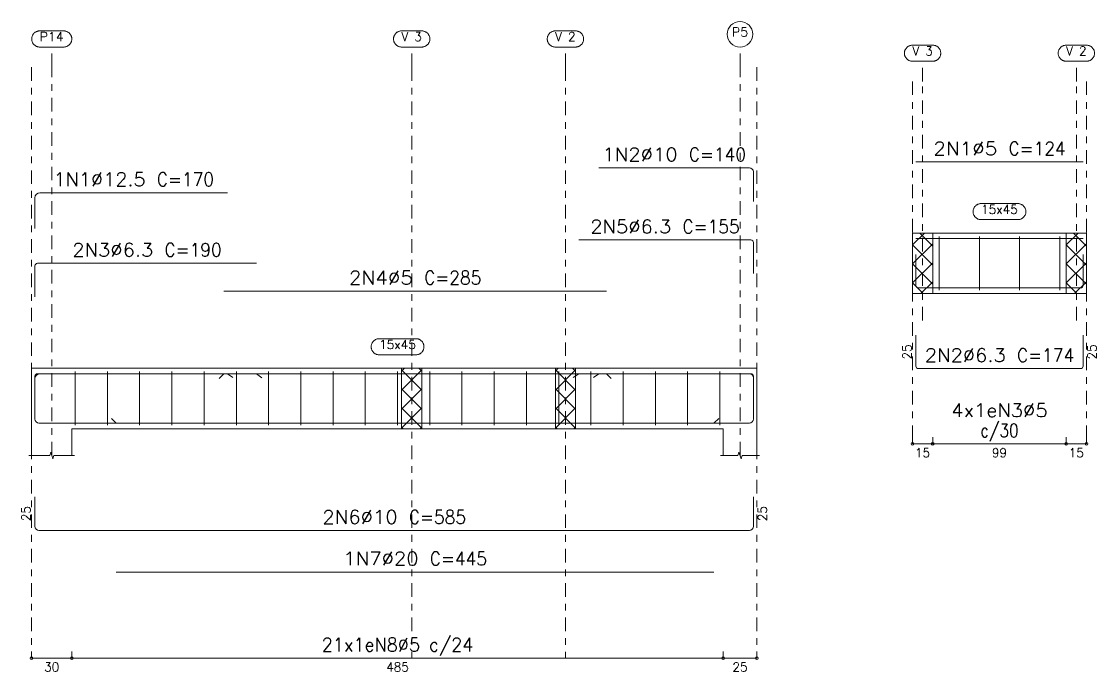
# Model space of a CAD drawing. Header units: millimetres. Extents: x 0 to 119, y 0 to 84.
# Drawn here: x 57.97 to 73.98, y 55.94 to 65.62 of the extents above; entities that cross this region are included whole.
import ezdxf
from ezdxf.enums import TextEntityAlignment as Align

# ---------------------------------------------------------------- set-up
doc = ezdxf.new("R2010")
doc.units = ezdxf.units.MM
doc.linetypes.add('CYPE_RAYAPUNTO', pattern=[0.4125, 0.2025, -0.105, 0, -0.105])
for name, color, linetype, lineweight in [('ARM_LONGITUDINAL_Ø10', 103, 'Continuous', 9), ('ARM_LONGITUDINAL_Ø12_5', 51, 'Continuous', 9), ('ARM_LONGITUDINAL_Ø20', 30, 'Continuous', 9), ('ARM_LONGITUDINAL_Ø5', 151, 'Continuous', 9), ('ARM_LONGITUDINAL_Ø6_3', 32, 'Continuous', 9), ('ARM_TRANSVERSAL_Ø5', 151, 'Continuous', 9), ('ELE_ARM_TRANS_TXT_EST', 3, 'Continuous', 9), ('ELE_CONT_NOS', 122, 'Continuous', 9), ('ELE_CONT_VIG_CONCRETO', 2, 'Continuous', 9), ('ELE_COT_COT_ANCORAGENS', 3, 'Continuous', 0), ('ELE_COT_COT_EST', 3, 'Continuous', 0), ('ELE_COT_COT_LIN_APOIOS', 2, 'CYPE_RAYAPUNTO', 0), ('ELE_COT_TEXTOS_ESTRIBOS', 122, 'Continuous', 0), ('ELE_REF_COT_LIN_AUX_COTA', 2, 'CYPE_RAYAPUNTO', 9), ('ELE_REF_REF_NOME', 3, 'Continuous', 9), ('ELE_REF_REF_REFERENCIA', 3, 'Continuous', 9), ('ELE_REF_TEXTO_REF_NOME', 3, 'Continuous', 9), ('ELE_REF_TEXTO_REF_REFERENCIA', 3, 'Continuous', 9), ('POR_ARM_LONG_ARM_TEXTOS', 3, 'Continuous', 9), ('POR_ARM_LONG_TXT_COMP', 3, 'Continuous', 9)]:
    doc.layers.add(name, color=color, linetype=linetype, lineweight=lineweight)
doc.styles.add('CYPETXT', font='', dxfattribs={"height": 0.2})
doc.styles.get('CYPETXT').set_extended_font_data('romans')

msp = doc.modelspace()

# ---------------------------------------------------------------- linework, layer by layer
at = {"layer": 'ARM_LONGITUDINAL_Ø10'}
msp.add_line((66.572, 60.373), (66.488, 60.319), dxfattribs=at)
for points in [[(68.872, 62.941), (68.872, 63.381), (68.868, 63.404), (68.855, 63.423), (68.835, 63.436), (68.812, 63.441), (66.572, 63.441)], [(68.872, 59.873), (68.872, 60.313), (68.868, 60.336), (68.855, 60.356), (68.835, 60.369), (68.812, 60.373), (66.572, 60.373)], [(68.872, 60.137), (68.872, 59.697), (68.868, 59.675), (68.855, 59.655), (68.835, 59.642), (68.812, 59.637), (58.232, 59.637), (58.21, 59.642), (58.19, 59.655), (58.177, 59.675), (58.172, 59.697), (58.172, 60.137)], [(68.872, 58.539), (68.872, 58.099), (68.868, 58.076), (68.855, 58.057), (68.835, 58.044), (68.812, 58.039), (58.232, 58.039), (58.21, 58.044), (58.19, 58.057), (58.177, 58.076), (58.172, 58.099), (58.172, 58.539)]]:
    msp.add_lwpolyline(points, dxfattribs=at)
at = {"layer": 'ARM_LONGITUDINAL_Ø12_5'}
msp.add_line((61.038, 60.373), (61.12, 60.317), dxfattribs=at)
for points in [[(58.172, 62.535), (58.172, 62.995), (58.178, 63.024), (58.194, 63.048), (58.219, 63.064), (58.247, 63.07), (61.038, 63.07)], [(58.172, 59.839), (58.172, 60.298), (58.178, 60.327), (58.194, 60.352), (58.219, 60.368), (58.247, 60.373), (61.038, 60.373)]]:
    msp.add_lwpolyline(points, dxfattribs=at)
at = {"layer": 'ARM_LONGITUDINAL_Ø20'}
for p, q in [((59.384, 59.637), (59.314, 59.708)), ((68.284, 59.637), (68.355, 59.708))]:
    msp.add_line(p, q, dxfattribs=at)
for points in [[(59.384, 59.637), (68.284, 59.637)], [(59.384, 57.419), (68.284, 57.419)]]:
    msp.add_lwpolyline(points, dxfattribs=at)
at = {"layer": 'ARM_LONGITUDINAL_Ø5'}
for p, q in [((60.984, 60.373), (60.914, 60.303)), ((66.684, 60.373), (66.755, 60.303))]:
    msp.add_line(p, q, dxfattribs=at)
for points in [[(73.781, 63.529), (71.291, 63.529)], [(73.781, 62.387), (71.291, 62.387)], [(60.984, 61.605), (66.684, 61.605)], [(60.984, 60.373), (66.684, 60.373)]]:
    msp.add_lwpolyline(points, dxfattribs=at)
at = {"layer": 'ARM_LONGITUDINAL_Ø6_3'}
for p, q in [((61.472, 60.373), (61.553, 60.314)), ((66.272, 60.373), (66.19, 60.317))]:
    msp.add_line(p, q, dxfattribs=at)
for points in [[(68.872, 61.866), (68.872, 62.328), (68.87, 62.343), (68.861, 62.355), (68.849, 62.363), (68.835, 62.366), (66.272, 62.366)], [(73.781, 62.151), (73.781, 61.689), (73.778, 61.674), (73.77, 61.662), (73.757, 61.654), (73.743, 61.651), (71.329, 61.651), (71.315, 61.654), (71.302, 61.662), (71.294, 61.674), (71.291, 61.689), (71.291, 62.151)], [(58.172, 61.519), (58.172, 61.981), (58.175, 61.996), (58.184, 62.008), (58.196, 62.016), (58.21, 62.019), (61.472, 62.019)], [(73.781, 60.949), (73.781, 60.487), (73.778, 60.472), (73.77, 60.46), (73.757, 60.452), (73.743, 60.449), (71.329, 60.449), (71.315, 60.452), (71.302, 60.46), (71.294, 60.472), (71.291, 60.487), (71.291, 60.949)], [(58.172, 59.873), (58.172, 60.336), (58.175, 60.35), (58.184, 60.362), (58.196, 60.371), (58.21, 60.373), (61.472, 60.373)], [(68.872, 59.873), (68.872, 60.336), (68.87, 60.35), (68.861, 60.362), (68.849, 60.371), (68.835, 60.373), (66.272, 60.373)]]:
    msp.add_lwpolyline(points, dxfattribs=at)
at = {"layer": 'ARM_TRANSVERSAL_Ø5'}
for p, q in [((71.636, 62.419), (71.636, 61.619)), ((72.236, 62.419), (72.236, 61.619)), ((72.836, 62.419), (72.836, 61.619)), ((73.436, 62.419), (73.436, 61.619)), ((58.772, 60.405), (58.772, 59.605)), ((59.252, 60.405), (59.252, 59.605)), ((59.732, 60.405), (59.732, 59.605)), ((60.212, 60.405), (60.212, 59.605)), ((60.692, 60.405), (60.692, 59.605)), ((61.172, 60.405), (61.172, 59.605)), ((61.652, 60.405), (61.652, 59.605)), ((62.132, 60.405), (62.132, 59.605)), ((62.612, 60.405), (62.612, 59.605)), ((63.092, 60.405), (63.092, 59.605)), ((63.572, 60.405), (63.572, 59.605)), ((64.052, 60.405), (64.052, 59.605)), ((64.532, 60.405), (64.532, 59.605)), ((65.012, 60.405), (65.012, 59.605)), ((65.492, 60.405), (65.492, 59.605)), ((65.972, 60.405), (65.972, 59.605)), ((66.452, 60.405), (66.452, 59.605)), ((66.932, 60.405), (66.932, 59.605)), ((67.412, 60.405), (67.412, 59.605)), ((67.892, 60.405), (67.892, 59.605)), ((68.372, 60.405), (68.372, 59.605))]:
    msp.add_line(p, q, dxfattribs=at)
at = {"layer": 'ELE_CONT_NOS'}
for p, q in [((71.241, 62.469), (71.241, 61.569)), ((73.831, 62.469), (73.831, 61.569)), ((58.122, 59.555), (58.122, 59.155)), ((58.722, 59.555), (58.722, 59.155)), ((68.422, 59.555), (68.422, 59.155)), ((68.922, 59.555), (68.922, 59.155))]:
    msp.add_line(p, q, dxfattribs=at)
at = {"layer": 'ELE_CONT_NOS', "lineweight": 0}
for p, q in [((71.241, 62.293), (71.417, 62.469)), ((71.541, 62.276), (71.348, 62.469)), ((73.531, 62.293), (73.707, 62.469)), ((73.831, 62.276), (73.638, 62.469)), ((71.241, 62.01), (71.541, 62.31)), ((71.541, 61.993), (71.241, 62.293)), ((73.531, 62.01), (73.831, 62.31)), ((73.831, 61.993), (73.531, 62.293)), ((71.241, 61.727), (71.541, 62.027)), ((71.541, 61.71), (71.241, 62.01)), ((73.531, 61.727), (73.831, 62.027)), ((73.831, 61.71), (73.531, 62.01)), ((71.4, 61.569), (71.241, 61.727)), ((71.366, 61.569), (71.541, 61.744)), ((73.689, 61.569), (73.531, 61.727)), ((73.655, 61.569), (73.831, 61.744)), ((63.633, 60.412), (63.676, 60.455)), ((63.633, 60.13), (63.933, 60.43)), ((63.933, 60.13), (63.633, 60.43)), ((63.933, 60.412), (63.89, 60.455)), ((65.922, 60.412), (65.966, 60.455)), ((65.922, 60.13), (66.222, 60.43)), ((66.222, 60.13), (65.922, 60.43)), ((66.222, 60.412), (66.179, 60.455)), ((63.633, 59.847), (63.933, 60.147)), ((63.933, 59.847), (63.633, 60.147)), ((65.922, 59.847), (66.222, 60.147)), ((66.222, 59.847), (65.922, 60.147)), ((63.633, 59.564), (63.933, 59.864)), ((63.933, 59.564), (63.633, 59.864)), ((65.922, 59.564), (66.222, 59.864)), ((66.222, 59.564), (65.922, 59.864)), ((63.658, 59.555), (63.633, 59.581)), ((63.907, 59.555), (63.933, 59.581)), ((65.948, 59.555), (65.922, 59.581)), ((66.197, 59.555), (66.222, 59.581))]:
    msp.add_line(p, q, dxfattribs=at)
at = {"layer": 'ELE_CONT_NOS'}
for points in [[(71.241, 62.469), (71.541, 62.469)], [(73.531, 62.469), (73.831, 62.469)], [(71.241, 61.569), (71.541, 61.569)], [(73.531, 61.569), (73.831, 61.569)], [(58.722, 60.455), (58.122, 60.455), (58.122, 59.555)], [(68.422, 60.455), (68.922, 60.455), (68.922, 59.555)], [(58.082, 59.155), (58.392, 59.155), (58.407, 59.205), (58.437, 59.105), (58.452, 59.155), (58.762, 59.155)], [(68.382, 59.155), (68.642, 59.155), (68.657, 59.205), (68.687, 59.105), (68.702, 59.155), (68.962, 59.155)]]:
    msp.add_lwpolyline(points, dxfattribs=at)
at = {"layer": 'ELE_CONT_NOS', "lineweight": 0}
for points in [[(71.241, 62.469), (71.241, 61.569), (71.541, 61.569), (71.541, 62.469), (71.241, 62.469)], [(73.531, 62.469), (73.531, 61.569), (73.831, 61.569), (73.831, 62.469), (73.531, 62.469)], [(63.633, 60.455), (63.633, 59.555), (63.933, 59.555), (63.933, 60.455), (63.633, 60.455)], [(65.922, 60.455), (65.922, 59.555), (66.222, 59.555), (66.222, 60.455), (65.922, 60.455)]]:
    msp.add_lwpolyline(points, close=True, dxfattribs=at)
at = {"layer": 'ELE_CONT_VIG_CONCRETO'}
for p, q in [((71.541, 62.469), (73.531, 62.469)), ((71.541, 61.569), (73.531, 61.569)), ((58.722, 60.455), (63.783, 60.455)), ((63.783, 60.455), (66.072, 60.455)), ((66.072, 60.455), (68.422, 60.455)), ((58.722, 59.555), (63.783, 59.555)), ((63.783, 59.555), (66.072, 59.555)), ((66.072, 59.555), (68.422, 59.555))]:
    msp.add_line(p, q, dxfattribs=at)
at = {"layer": 'ELE_COT_COT_EST'}
for p, q in [((71.241, 59.329), (71.241, 59.429)), ((71.541, 59.329), (71.541, 59.429)), ((73.531, 59.329), (73.531, 59.429)), ((58.122, 56.137), (58.122, 56.237)), ((58.722, 56.137), (58.722, 56.237)), ((68.422, 56.137), (68.422, 56.237))]:
    msp.add_line(p, q, dxfattribs=at)
for points in [[(71.241, 59.329), (71.541, 59.329), (71.541, 59.429)], [(71.541, 59.329), (73.531, 59.329), (73.531, 59.429)], [(73.531, 59.329), (73.831, 59.329), (73.831, 59.429)], [(58.122, 56.137), (58.722, 56.137), (58.722, 56.237)], [(58.722, 56.137), (68.422, 56.137), (68.422, 56.237)], [(68.422, 56.137), (68.922, 56.137), (68.922, 56.237)]]:
    msp.add_lwpolyline(points, dxfattribs=at)
for centre in [(71.241, 59.329), (71.541, 59.329), (71.541, 59.329), (73.531, 59.329), (73.531, 59.329), (73.831, 59.329), (58.122, 56.137), (58.722, 56.137), (58.722, 56.137), (68.422, 56.137), (68.422, 56.137), (68.922, 56.137)]:
    msp.add_circle(centre, 0.02, dxfattribs=at)
at = {"layer": 'ELE_COT_COT_LIN_APOIOS'}
for p, q in [((58.122, 64.941), (58.122, 56.137)), ((58.122, 64.941), (58.122, 56.137)), ((63.783, 64.941), (63.783, 56.137)), ((66.072, 64.941), (66.072, 56.137)), ((68.922, 64.941), (68.922, 56.137)), ((68.922, 64.941), (68.922, 56.137)), ((71.241, 64.729), (71.241, 59.329)), ((73.831, 64.729), (73.831, 59.329))]:
    msp.add_line(p, q, dxfattribs=at)
at = {"layer": 'ELE_REF_COT_LIN_AUX_COTA'}
for p, q in [((58.422, 64.941), (58.422, 65.241)), ((63.783, 64.941), (63.783, 65.241)), ((66.072, 64.941), (66.072, 65.241)), ((68.672, 64.941), (68.672, 65.241)), ((71.391, 64.729), (71.391, 65.029)), ((73.681, 64.729), (73.681, 65.029)), ((58.422, 59.155), (58.422, 64.941)), ((68.672, 59.155), (68.672, 64.941)), ((71.391, 61.169), (71.391, 64.729)), ((73.681, 61.169), (73.681, 64.729))]:
    msp.add_line(p, q, dxfattribs=at)
at = {"layer": 'ELE_REF_REF_NOME'}
for points in [[(72.809, 62.909), (72.817, 62.908), (72.825, 62.908), (72.833, 62.906), (72.841, 62.904), (72.848, 62.902), (72.856, 62.899), (72.863, 62.896), (72.87, 62.892), (72.877, 62.888), (72.883, 62.883), (72.889, 62.878), (72.895, 62.872), (72.901, 62.866), (72.906, 62.86), (72.91, 62.853), (72.914, 62.846), (72.918, 62.839), (72.921, 62.832), (72.924, 62.824), (72.926, 62.817), (72.927, 62.809), (72.928, 62.801), (72.929, 62.793), (72.929, 62.785), (72.928, 62.777), (72.927, 62.769), (72.926, 62.761), (72.924, 62.753), (72.921, 62.746), (72.918, 62.738), (72.914, 62.731), (72.91, 62.724), (72.906, 62.718), (72.901, 62.711), (72.895, 62.705), (72.889, 62.7), (72.883, 62.695), (72.877, 62.69), (72.87, 62.685), (72.863, 62.682), (72.856, 62.678), (72.848, 62.675), (72.841, 62.673), (72.833, 62.671), (72.825, 62.67), (72.817, 62.669), (72.809, 62.669), (72.263, 62.669), (72.255, 62.669), (72.247, 62.67), (72.239, 62.671), (72.231, 62.673), (72.224, 62.675), (72.216, 62.678), (72.209, 62.682), (72.202, 62.685), (72.195, 62.69), (72.189, 62.695), (72.182, 62.7), (72.177, 62.705), (72.171, 62.711), (72.166, 62.718), (72.162, 62.724), (72.158, 62.731), (72.154, 62.738), (72.151, 62.746), (72.148, 62.753), (72.146, 62.761), (72.145, 62.769), (72.144, 62.777), (72.143, 62.785), (72.143, 62.793), (72.144, 62.801), (72.145, 62.809), (72.146, 62.817), (72.148, 62.824), (72.151, 62.832), (72.154, 62.839), (72.158, 62.846), (72.162, 62.853), (72.166, 62.86), (72.171, 62.866), (72.177, 62.872), (72.182, 62.878), (72.189, 62.883), (72.195, 62.888), (72.202, 62.892), (72.209, 62.896), (72.216, 62.899), (72.224, 62.902), (72.231, 62.904), (72.239, 62.906), (72.247, 62.908), (72.255, 62.908), (72.263, 62.909), (72.809, 62.909)], [(63.845, 60.895), (63.853, 60.895), (63.861, 60.894), (63.869, 60.893), (63.877, 60.891), (63.885, 60.889), (63.892, 60.886), (63.9, 60.883), (63.907, 60.879), (63.913, 60.874), (63.92, 60.87), (63.926, 60.864), (63.932, 60.859), (63.937, 60.853), (63.942, 60.847), (63.947, 60.84), (63.951, 60.833), (63.954, 60.826), (63.957, 60.819), (63.96, 60.811), (63.962, 60.803), (63.964, 60.795), (63.965, 60.787), (63.965, 60.779), (63.965, 60.771), (63.965, 60.763), (63.964, 60.756), (63.962, 60.748), (63.96, 60.74), (63.957, 60.732), (63.954, 60.725), (63.951, 60.718), (63.947, 60.711), (63.942, 60.704), (63.937, 60.698), (63.932, 60.692), (63.926, 60.686), (63.92, 60.681), (63.913, 60.677), (63.907, 60.672), (63.9, 60.668), (63.892, 60.665), (63.885, 60.662), (63.877, 60.66), (63.869, 60.658), (63.861, 60.657), (63.853, 60.656), (63.845, 60.655), (63.299, 60.655), (63.291, 60.656), (63.283, 60.657), (63.276, 60.658), (63.268, 60.66), (63.26, 60.662), (63.253, 60.665), (63.245, 60.668), (63.238, 60.672), (63.232, 60.677), (63.225, 60.681), (63.219, 60.686), (63.213, 60.692), (63.208, 60.698), (63.203, 60.704), (63.198, 60.711), (63.194, 60.718), (63.191, 60.725), (63.187, 60.732), (63.185, 60.74), (63.183, 60.748), (63.181, 60.756), (63.18, 60.763), (63.18, 60.771), (63.18, 60.779), (63.18, 60.787), (63.181, 60.795), (63.183, 60.803), (63.185, 60.811), (63.187, 60.819), (63.191, 60.826), (63.194, 60.833), (63.198, 60.84), (63.203, 60.847), (63.208, 60.853), (63.213, 60.859), (63.219, 60.864), (63.225, 60.87), (63.232, 60.874), (63.238, 60.879), (63.245, 60.883), (63.253, 60.886), (63.26, 60.889), (63.268, 60.891), (63.276, 60.893), (63.283, 60.894), (63.291, 60.895), (63.299, 60.895), (63.845, 60.895)]]:
    msp.add_lwpolyline(points, close=True, dxfattribs=at)
at = {"layer": 'ELE_REF_REF_REFERENCIA'}
for points in [[(58.601, 65.481), (58.609, 65.481), (58.617, 65.48), (58.625, 65.479), (58.633, 65.477), (58.641, 65.474), (58.648, 65.471), (58.656, 65.468), (58.663, 65.464), (58.669, 65.46), (58.676, 65.455), (58.682, 65.45), (58.688, 65.444), (58.693, 65.438), (58.698, 65.432), (58.703, 65.425), (58.707, 65.419), (58.71, 65.411), (58.713, 65.404), (58.716, 65.396), (58.718, 65.389), (58.72, 65.381), (58.721, 65.373), (58.721, 65.365), (58.721, 65.357), (58.721, 65.349), (58.72, 65.341), (58.718, 65.333), (58.716, 65.325), (58.713, 65.318), (58.71, 65.31), (58.707, 65.303), (58.703, 65.296), (58.698, 65.29), (58.693, 65.283), (58.688, 65.277), (58.682, 65.272), (58.676, 65.267), (58.669, 65.262), (58.663, 65.258), (58.656, 65.254), (58.648, 65.25), (58.641, 65.248), (58.633, 65.245), (58.625, 65.243), (58.617, 65.242), (58.609, 65.241), (58.601, 65.241), (58.243, 65.241), (58.235, 65.241), (58.227, 65.242), (58.22, 65.243), (58.212, 65.245), (58.204, 65.248), (58.197, 65.25), (58.189, 65.254), (58.182, 65.258), (58.176, 65.262), (58.169, 65.267), (58.163, 65.272), (58.157, 65.277), (58.152, 65.283), (58.147, 65.29), (58.142, 65.296), (58.138, 65.303), (58.135, 65.31), (58.131, 65.318), (58.129, 65.325), (58.127, 65.333), (58.125, 65.341), (58.124, 65.349), (58.124, 65.357), (58.124, 65.365), (58.124, 65.373), (58.125, 65.381), (58.127, 65.389), (58.129, 65.396), (58.131, 65.404), (58.135, 65.411), (58.138, 65.419), (58.142, 65.425), (58.147, 65.432), (58.152, 65.438), (58.157, 65.444), (58.163, 65.45), (58.169, 65.455), (58.176, 65.46), (58.182, 65.464), (58.189, 65.468), (58.197, 65.471), (58.204, 65.474), (58.212, 65.477), (58.22, 65.479), (58.227, 65.48), (58.235, 65.481), (58.243, 65.481), (58.601, 65.481)], [(63.934, 65.481), (63.942, 65.481), (63.95, 65.48), (63.958, 65.479), (63.966, 65.477), (63.973, 65.474), (63.981, 65.471), (63.988, 65.468), (63.995, 65.464), (64.002, 65.46), (64.008, 65.455), (64.014, 65.45), (64.02, 65.444), (64.026, 65.438), (64.031, 65.432), (64.035, 65.425), (64.039, 65.419), (64.043, 65.411), (64.046, 65.404), (64.049, 65.396), (64.051, 65.389), (64.052, 65.381), (64.053, 65.373), (64.054, 65.365), (64.054, 65.357), (64.053, 65.349), (64.052, 65.341), (64.051, 65.333), (64.049, 65.325), (64.046, 65.318), (64.043, 65.31), (64.039, 65.303), (64.035, 65.296), (64.031, 65.29), (64.026, 65.283), (64.02, 65.277), (64.014, 65.272), (64.008, 65.267), (64.002, 65.262), (63.995, 65.258), (63.988, 65.254), (63.981, 65.25), (63.973, 65.248), (63.966, 65.245), (63.958, 65.243), (63.95, 65.242), (63.942, 65.241), (63.934, 65.241), (63.632, 65.241), (63.624, 65.241), (63.616, 65.242), (63.608, 65.243), (63.6, 65.245), (63.593, 65.248), (63.585, 65.25), (63.578, 65.254), (63.571, 65.258), (63.564, 65.262), (63.558, 65.267), (63.551, 65.272), (63.546, 65.277), (63.54, 65.283), (63.535, 65.29), (63.531, 65.296), (63.527, 65.303), (63.523, 65.31), (63.52, 65.318), (63.517, 65.325), (63.515, 65.333), (63.514, 65.341), (63.513, 65.349), (63.512, 65.357), (63.512, 65.365), (63.513, 65.373), (63.514, 65.381), (63.515, 65.389), (63.517, 65.396), (63.52, 65.404), (63.523, 65.411), (63.527, 65.419), (63.531, 65.425), (63.535, 65.432), (63.54, 65.438), (63.546, 65.444), (63.551, 65.45), (63.558, 65.455), (63.564, 65.46), (63.571, 65.464), (63.578, 65.468), (63.585, 65.471), (63.593, 65.474), (63.6, 65.477), (63.608, 65.479), (63.616, 65.48), (63.624, 65.481), (63.632, 65.481), (63.934, 65.481)], [(66.223, 65.481), (66.231, 65.481), (66.239, 65.48), (66.247, 65.479), (66.255, 65.477), (66.263, 65.474), (66.27, 65.471), (66.278, 65.468), (66.285, 65.464), (66.291, 65.46), (66.298, 65.455), (66.304, 65.45), (66.31, 65.444), (66.315, 65.438), (66.32, 65.432), (66.325, 65.425), (66.329, 65.419), (66.332, 65.411), (66.335, 65.404), (66.338, 65.396), (66.34, 65.389), (66.342, 65.381), (66.343, 65.373), (66.343, 65.365), (66.343, 65.357), (66.343, 65.349), (66.342, 65.341), (66.34, 65.333), (66.338, 65.325), (66.335, 65.318), (66.332, 65.31), (66.329, 65.303), (66.325, 65.296), (66.32, 65.29), (66.315, 65.283), (66.31, 65.277), (66.304, 65.272), (66.298, 65.267), (66.291, 65.262), (66.285, 65.258), (66.278, 65.254), (66.27, 65.25), (66.263, 65.248), (66.255, 65.245), (66.247, 65.243), (66.239, 65.242), (66.231, 65.241), (66.223, 65.241), (65.921, 65.241), (65.913, 65.241), (65.905, 65.242), (65.898, 65.243), (65.89, 65.245), (65.882, 65.248), (65.875, 65.25), (65.867, 65.254), (65.86, 65.258), (65.854, 65.262), (65.847, 65.267), (65.841, 65.272), (65.835, 65.277), (65.83, 65.283), (65.825, 65.29), (65.82, 65.296), (65.816, 65.303), (65.813, 65.31), (65.809, 65.318), (65.807, 65.325), (65.805, 65.333), (65.803, 65.341), (65.802, 65.349), (65.802, 65.357), (65.802, 65.365), (65.802, 65.373), (65.803, 65.381), (65.805, 65.389), (65.807, 65.396), (65.809, 65.404), (65.813, 65.411), (65.816, 65.419), (65.82, 65.425), (65.825, 65.432), (65.83, 65.438), (65.835, 65.444), (65.841, 65.45), (65.847, 65.455), (65.854, 65.46), (65.86, 65.464), (65.867, 65.468), (65.875, 65.471), (65.882, 65.474), (65.89, 65.477), (65.898, 65.479), (65.905, 65.48), (65.913, 65.481), (65.921, 65.481), (66.223, 65.481)], [(71.542, 65.269), (71.55, 65.268), (71.558, 65.268), (71.566, 65.266), (71.574, 65.264), (71.582, 65.262), (71.589, 65.259), (71.596, 65.256), (71.603, 65.252), (71.61, 65.248), (71.617, 65.243), (71.623, 65.238), (71.628, 65.232), (71.634, 65.226), (71.639, 65.22), (71.643, 65.213), (71.647, 65.206), (71.651, 65.199), (71.654, 65.192), (71.657, 65.184), (71.659, 65.177), (71.66, 65.169), (71.662, 65.161), (71.662, 65.153), (71.662, 65.145), (71.662, 65.137), (71.66, 65.129), (71.659, 65.121), (71.657, 65.113), (71.654, 65.106), (71.651, 65.098), (71.647, 65.091), (71.643, 65.084), (71.639, 65.078), (71.634, 65.071), (71.628, 65.065), (71.623, 65.06), (71.617, 65.055), (71.61, 65.05), (71.603, 65.045), (71.596, 65.042), (71.589, 65.038), (71.582, 65.035), (71.574, 65.033), (71.566, 65.031), (71.558, 65.03), (71.55, 65.029), (71.542, 65.029), (71.24, 65.029), (71.232, 65.029), (71.224, 65.03), (71.216, 65.031), (71.208, 65.033), (71.201, 65.035), (71.193, 65.038), (71.186, 65.042), (71.179, 65.045), (71.172, 65.05), (71.166, 65.055), (71.16, 65.06), (71.154, 65.065), (71.149, 65.071), (71.144, 65.078), (71.139, 65.084), (71.135, 65.091), (71.131, 65.098), (71.128, 65.106), (71.126, 65.113), (71.123, 65.121), (71.122, 65.129), (71.121, 65.137), (71.12, 65.145), (71.12, 65.153), (71.121, 65.161), (71.122, 65.169), (71.123, 65.177), (71.126, 65.184), (71.128, 65.192), (71.131, 65.199), (71.135, 65.206), (71.139, 65.213), (71.144, 65.22), (71.149, 65.226), (71.154, 65.232), (71.16, 65.238), (71.166, 65.243), (71.172, 65.248), (71.179, 65.252), (71.186, 65.256), (71.193, 65.259), (71.201, 65.262), (71.208, 65.264), (71.216, 65.266), (71.224, 65.268), (71.232, 65.268), (71.24, 65.269), (71.542, 65.269)], [(73.832, 65.269), (73.84, 65.268), (73.848, 65.268), (73.856, 65.266), (73.863, 65.264), (73.871, 65.262), (73.879, 65.259), (73.886, 65.256), (73.893, 65.252), (73.9, 65.248), (73.906, 65.243), (73.912, 65.238), (73.918, 65.232), (73.923, 65.226), (73.928, 65.22), (73.933, 65.213), (73.937, 65.206), (73.941, 65.199), (73.944, 65.192), (73.946, 65.184), (73.948, 65.177), (73.95, 65.169), (73.951, 65.161), (73.952, 65.153), (73.952, 65.145), (73.951, 65.137), (73.95, 65.129), (73.948, 65.121), (73.946, 65.113), (73.944, 65.106), (73.941, 65.098), (73.937, 65.091), (73.933, 65.084), (73.928, 65.078), (73.923, 65.071), (73.918, 65.065), (73.912, 65.06), (73.906, 65.055), (73.9, 65.05), (73.893, 65.045), (73.886, 65.042), (73.879, 65.038), (73.871, 65.035), (73.863, 65.033), (73.856, 65.031), (73.848, 65.03), (73.84, 65.029), (73.832, 65.029), (73.53, 65.029), (73.522, 65.029), (73.514, 65.03), (73.506, 65.031), (73.498, 65.033), (73.49, 65.035), (73.483, 65.038), (73.476, 65.042), (73.469, 65.045), (73.462, 65.05), (73.455, 65.055), (73.449, 65.06), (73.443, 65.065), (73.438, 65.071), (73.433, 65.078), (73.429, 65.084), (73.424, 65.091), (73.421, 65.098), (73.418, 65.106), (73.415, 65.113), (73.413, 65.121), (73.411, 65.129), (73.41, 65.137), (73.41, 65.145), (73.41, 65.153), (73.41, 65.161), (73.411, 65.169), (73.413, 65.177), (73.415, 65.184), (73.418, 65.192), (73.421, 65.199), (73.424, 65.206), (73.429, 65.213), (73.433, 65.22), (73.438, 65.226), (73.443, 65.232), (73.449, 65.238), (73.455, 65.243), (73.462, 65.248), (73.469, 65.252), (73.476, 65.256), (73.483, 65.259), (73.49, 65.262), (73.498, 65.264), (73.506, 65.266), (73.514, 65.268), (73.522, 65.268), (73.53, 65.269), (73.832, 65.269)]]:
    msp.add_lwpolyline(points, close=True, dxfattribs=at)
msp.add_circle((68.672, 65.431), 0.19, dxfattribs=at)

# ---------------------------------------------------------------- texts
at = {"layer": 'ELE_ARM_TRANS_TXT_EST', "style": 'CYPETXT'}
for s, width, p, p2 in [('4x1eN3%%c5', 0.938357, (71.817, 59.729), (73.254, 59.729)), ('c/30', 0.739875, (72.251, 59.429), (72.821, 59.429)), ('21x1eN8%%c5 c/24', 0.837784, (62.443, 56.237), (64.702, 56.237))]:
    msp.add_text(s, height=0.2, dxfattribs=dict(at, width=width)).set_placement(p, p2, align=Align.FIT)
at = {"layer": 'ELE_COT_COT_ANCORAGENS', "style": 'CYPETXT', "width": 0.872274}
for p, p2 in [((71.225, 60.587), (71.225, 60.811)), ((73.981, 60.587), (73.981, 60.811)), ((58.106, 58.177), (58.106, 58.401)), ((69.072, 58.177), (69.072, 58.401))]:
    msp.add_text('25', height=0.1333, rotation=90, dxfattribs=at).set_placement(p, p2, align=Align.FIT)
at = {"layer": 'ELE_COT_TEXTOS_ESTRIBOS', "style": 'CYPETXT', "width": 0.872274}
for s, p, p2 in [('15', (71.279, 59.129), (71.503, 59.129)), ('99', (72.424, 59.129), (72.648, 59.129)), ('15', (73.569, 59.129), (73.793, 59.129)), ('30', (58.31, 55.937), (58.534, 55.937)), ('485', (63.404, 55.937), (63.74, 55.937)), ('25', (68.56, 55.937), (68.784, 55.937))]:
    msp.add_text(s, height=0.1333, dxfattribs=at).set_placement(p, p2, align=Align.FIT)
at = {"layer": 'ELE_REF_TEXTO_REF_NOME', "style": 'CYPETXT', "width": 0.876123}
for p, p2 in [((72.263, 62.755), (72.809, 62.755)), ((63.299, 60.742), (63.845, 60.742))]:
    msp.add_text('15x45', height=0.1333, dxfattribs=at).set_placement(p, p2, align=Align.FIT)
at = {"layer": 'ELE_REF_TEXTO_REF_REFERENCIA', "style": 'CYPETXT'}
for s, width, p, p2 in [('P5', 0.935124, (68.549, 65.398), (68.795, 65.398)), ('P14', 0.91451, (58.243, 65.328), (58.601, 65.328)), ('V 3', 0.796974, (63.632, 65.328), (63.934, 65.328)), ('V 2', 0.796974, (65.921, 65.328), (66.223, 65.328)), ('V 3', 0.796974, (71.24, 65.115), (71.542, 65.115)), ('V 2', 0.796974, (73.53, 65.115), (73.832, 65.115))]:
    msp.add_text(s, height=0.1333, dxfattribs=dict(at, width=width)).set_placement(p, p2, align=Align.FIT)
at = {"layer": 'POR_ARM_LONG_ARM_TEXTOS', "style": 'CYPETXT'}
for s, width, p, p2 in [('1N2%%c10', 0.940329, (66.622, 63.541), (67.744, 63.541)), ('2N1%%c5', 0.953428, (71.55, 63.629), (72.504, 63.629)), ('1N1%%c12.5', 0.925627, (58.447, 63.17), (59.821, 63.17)), ('2N5%%c6.3', 0.933581, (66.442, 62.466), (67.648, 62.466)), ('2N3%%c6.3', 0.933581, (58.729, 62.119), (59.935, 62.119)), ('2N4%%c5', 0.953428, (62.848, 61.705), (63.802, 61.705)), ('2N2%%c6.3', 0.933581, (71.424, 60.549), (72.63, 60.549)), ('2N6%%c10', 0.940329, (62.452, 58.139), (63.574, 58.139)), ('1N7%%c20', 0.940329, (62.764, 57.519), (63.886, 57.519))]:
    msp.add_text(s, height=0.2, dxfattribs=dict(at, width=width)).set_placement(p, p2, align=Align.FIT)
at = {"layer": 'POR_ARM_LONG_TXT_COMP', "style": 'CYPETXT', "width": 0.770929}
for s, p, p2 in [(' C=140', (67.784, 63.541), (68.762, 63.541)), (' C=124', (72.544, 63.629), (73.522, 63.629)), (' C=170', (59.861, 63.17), (60.839, 63.17)), (' C=155', (67.688, 62.466), (68.666, 62.466)), (' C=190', (59.975, 62.119), (60.953, 62.119)), (' C=285', (63.842, 61.705), (64.82, 61.705)), (' C=174', (72.67, 60.549), (73.648, 60.549)), (' C=585', (63.614, 58.139), (64.592, 58.139)), (' C=445', (63.926, 57.519), (64.904, 57.519))]:
    msp.add_text(s, height=0.2, dxfattribs=at).set_placement(p, p2, align=Align.FIT)

doc.saveas('drawing.dxf')
